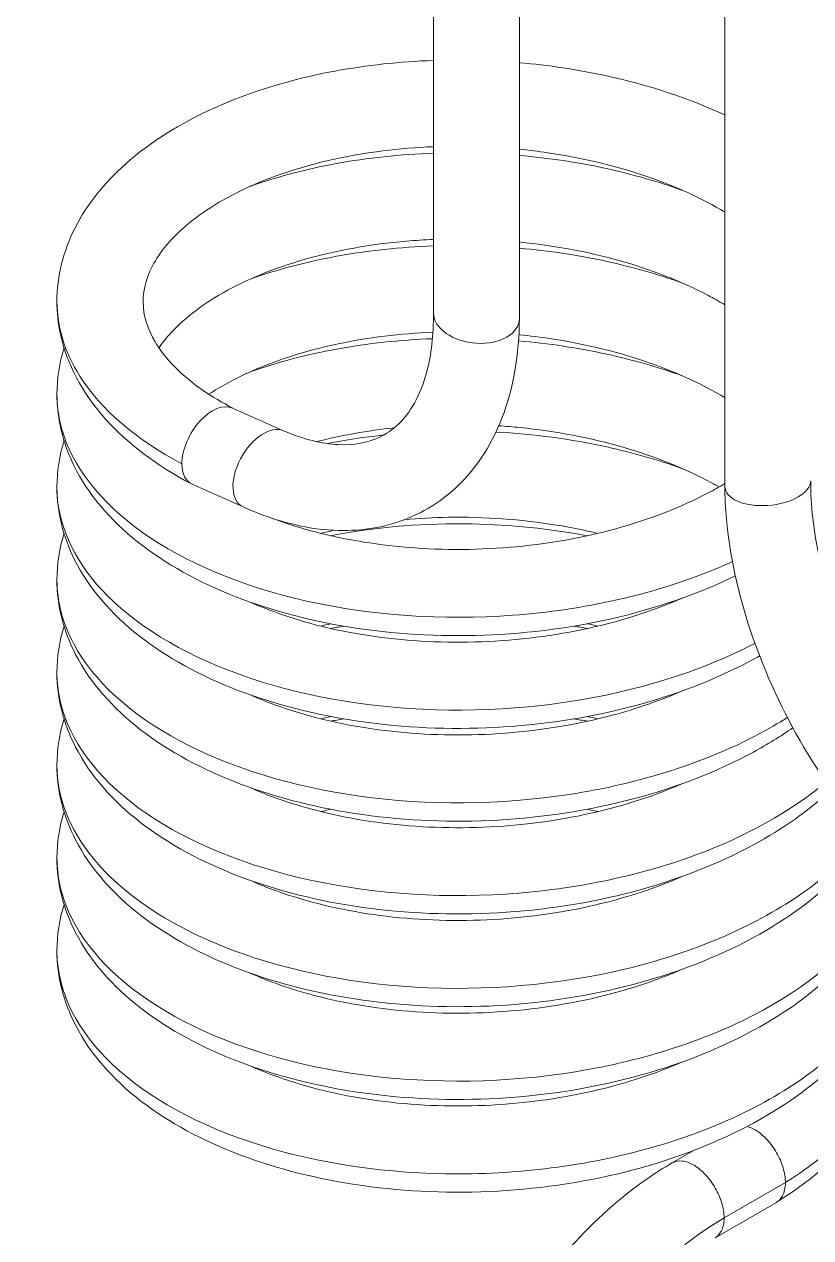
# Model space of a CAD drawing. Header units: millimetres. Extents: x 0 to 2102, y 0 to 1485.
# Drawn here: x 1582.5 to 1698.3, y 975.4 to 1154 of the extents above; entities that cross this region are included whole.
import ezdxf

# ---------------------------------------------------------------- set-up
doc = ezdxf.new("R2010")
doc.units = ezdxf.units.MM
doc.header["$LTSCALE"] = 2.5
for name, color, linetype, lineweight in [('가시적인 것(ISO)', 3, 'Continuous', 5), ('가시적인 좁은 것(ISO)', 3, 'Continuous', 5), ('스케치 형상(ISO)', 3, 'Continuous', 5)]:
    doc.layers.add(name, color=color, linetype=linetype, lineweight=lineweight)

msp = doc.modelspace()

# ---------------------------------------------------------------- linework, layer by layer
at = {"layer": '가시적인 것(ISO)'}
for p, q in [((1655.4028, 1110.6984), (1655.4028, 1309.8947)), ((1685.6497, 1225.9023), (1685.6497, 1085.9439)), ((1642.7432, 1111.4768), (1642.7432, 1222.8139)), ((1613.1535, 1097.4831), (1620.6632, 1094.1437)), ((1607.2107, 1086.2767), (1614.723, 1082.9362)), ((1681.137, 988.2436), (1677.8883, 986.3728)), ((1693.254, 980.5661), (1684.226, 975.3672))]:
    msp.add_line(p, q, dxfattribs=at)
for centre, major_axis, ratio, start_param, end_param in [((1649.073, 1111.0876), (-6.3159, 0.6569), 0.63736384, 0.06619706, 0.07227134), ((1649.073, 1111.0876), (6.3159, -0.6569), 0.63736384, 0.06100953, 0.06619706), ((1610.1821, 1091.8799), (3.1689, 5.5028), 0.57809312, 0.06030235, 2.35426078), ((1610.1821, 1091.8799), (-3.1689, -5.5028), 0.57809312, 5.49585344, 6.34348766), ((1691.9795, 1086.3798), (-6.3228, -0.5873), 0.50701695, 6.23612552, 6.24017929)]:
    msp.add_ellipse(centre, major_axis=major_axis, ratio=ratio, start_param=start_param, end_param=end_param, dxfattribs=at)
for points, knots in [([(1607.0853, 1086.3375), (1601.9737, 1089.023), (1597.573, 1092.3196), (1591.0333, 1099.7264), (1588.7462, 1103.9526), (1587.4573, 1109.9515), (1587.2836, 1111.5675), (1587.2836, 1116.8893), (1588.2299, 1120.6274), (1591.7058, 1127.4638), (1594.2647, 1130.6429), (1601, 1136.6281), (1605.4396, 1139.4038), (1615.7579, 1144.048), (1621.8485, 1145.9018), (1632.9012, 1147.9534), (1637.798, 1148.4814), (1642.7432, 1148.6561)], [0, 0, 0, 0, 2.09463209, 2.09463209, 4.13008909, 4.13008909, 4.86073548, 4.86073548, 6.54166823, 6.54166823, 8.23689215, 8.23689215, 10.16677897, 10.16677897, 12.22086244, 12.22086244, 13.70919542, 13.70919542, 13.70919542, 13.70919542]), ([(1655.4028, 1148.3266), (1659.6933, 1147.9526), (1663.9573, 1147.3148), (1674.2802, 1145.0747), (1680.2797, 1143.1136), (1685.6497, 1140.6492)], [14.97487729, 14.97487729, 14.97487729, 14.97487729, 16.26036828, 16.26036828, 18.20861544, 18.20861544, 18.20861544, 18.20861544]), ([(1642.7432, 1135.9585), (1637.7062, 1135.7569), (1632.7282, 1135.1264), (1623.3407, 1133.0704), (1618.8507, 1131.5775), (1611.3021, 1128.0594), (1608.1278, 1125.9979), (1603.4529, 1121.8062), (1601.8725, 1119.6485), (1600.0409, 1115.5419), (1599.7923, 1113.5936), (1600.5356, 1108.9096), (1602.1524, 1105.8657), (1607.3437, 1100.9865), (1610.0331, 1099.1059), (1613.2115, 1097.4573)], [240.90045153, 240.90045153, 240.90045153, 240.90045153, 242.42749922, 242.42749922, 244.03227532, 244.03227532, 245.60761457, 245.60761457, 247.14782191, 247.14782191, 248.78245903, 248.78245903, 250.97746623, 250.97746623, 252.39405624, 252.39405624, 252.39405624, 252.39405624]), ([(1615.723, 1130.1135), (1619.6981, 1131.5195), (1623.972, 1132.6499), (1632.9979, 1134.3108), (1637.8465, 1134.83), (1642.7432, 1135.003)], [49.28767977, 49.28767977, 49.28767977, 49.28767977, 50.70439794, 50.70439794, 52.17799516, 52.17799516, 52.17799516, 52.17799516]), ([(1685.6497, 1126.3418), (1682.315, 1128.3273), (1678.4502, 1130.1011), (1669.7183, 1133.1169), (1664.6782, 1134.3261), (1658.1764, 1135.2767), (1656.7938, 1135.4454), (1655.4028, 1135.5826)], [236.22219849, 236.22219849, 236.22219849, 236.22219849, 237.64673186, 237.64673186, 239.21696922, 239.21696922, 239.6350771, 239.6350771, 239.6350771, 239.6350771]), ([(1655.4028, 1134.6736), (1659.7409, 1134.2954), (1664.0524, 1133.6474), (1672.061, 1131.8972), (1675.8372, 1130.8172), (1679.4295, 1129.5273)], [53.44368828, 53.44368828, 53.44368828, 53.44368828, 54.74352001, 54.74352001, 55.95413694, 55.95413694, 55.95413694, 55.95413694]), ([(1642.7432, 1122.3042), (1641.4025, 1122.2515), (1640.0718, 1122.1692), (1633.526, 1121.6136), (1628.4239, 1120.6934), (1619.3071, 1118.0978), (1615.1681, 1116.3936), (1608.4366, 1112.5791), (1605.7357, 1110.4308), (1603.262, 1107.6539), (1602.7533, 1107.0027), (1602.3127, 1106.357)], [208.31685027, 208.31685027, 208.31685027, 208.31685027, 208.72183772, 208.72183772, 210.33396404, 210.33396404, 211.93207142, 211.93207142, 213.49520544, 213.49520544, 213.9748931, 213.9748931, 213.9748931, 213.9748931]), ([(1685.6497, 1112.6868), (1684.838, 1113.1718), (1683.9984, 1113.6426), (1679.2562, 1116.1317), (1674.78, 1117.8831), (1665.4092, 1120.5076), (1660.42, 1121.4329), (1655.4028, 1121.9309)], [203.63825304, 203.63825304, 203.63825304, 203.63825304, 203.98461398, 203.98461398, 205.53754329, 205.53754329, 207.0515816, 207.0515816, 207.0515816, 207.0515816]), ([(1615.7556, 1116.472), (1619.7459, 1117.8813), (1624.0372, 1119.013), (1633.0556, 1120.664), (1637.8754, 1121.178), (1642.7432, 1121.3499)], [87.75683373, 87.75683373, 87.75683373, 87.75683373, 89.17846507, 89.17846507, 90.64327599, 90.64327599, 90.64327599, 90.64327599]), ([(1655.4028, 1121.0206), (1659.7693, 1120.6399), (1664.1091, 1119.9857), (1672.1178, 1118.2282), (1675.869, 1117.1533), (1679.4388, 1115.8709)], [91.9089748, 91.9089748, 91.9089748, 91.9089748, 93.2173591, 93.2173591, 94.42047205, 94.42047205, 94.42047205, 94.42047205]), ([(1620.6518, 1094.1486), (1623.5844, 1092.8856), (1626.363, 1092.226), (1631.0873, 1091.9968), (1633.0659, 1092.3931), (1636.7901, 1094.1282), (1638.5232, 1095.7162), (1640.6587, 1099.5025), (1641.2893, 1101.0558), (1642.4198, 1105.3013), (1642.7737, 1108.2453), (1642.7433, 1111.4521)], [0, 0, 0, 0, 1.36187337, 1.36187337, 2.72381935, 2.72381935, 4.41525499, 4.41525499, 5.29805303, 5.29805303, 6.52870342, 6.52870342, 6.52870342, 6.52870342]), ([(1655.4027, 1110.6773), (1655.3599, 1105.3915), (1654.5129, 1100.3811), (1651.1917, 1091.7991), (1648.6967, 1088.0598), (1642.622, 1082.7673), (1639.1126, 1080.9873), (1631.9231, 1079.3205), (1628.21, 1079.2648), (1621.258, 1080.4137), (1617.9618, 1081.459), (1614.7136, 1082.9405)], [0, 0, 0, 0, 1.87319328, 1.87319328, 3.68640457, 3.68640457, 5.3124197, 5.3124197, 6.81784739, 6.81784739, 8.13021303, 8.13021303, 8.13021303, 8.13021303]), ([(1642.6695, 1108.6493), (1637.8562, 1108.4521), (1633.1022, 1107.8656), (1623.8649, 1105.9149), (1619.3345, 1104.4502), (1613.3453, 1101.7274), (1611.3897, 1100.6553), (1609.6554, 1099.526)], [175.75182113, 175.75182113, 175.75182113, 175.75182113, 177.21003651, 177.21003651, 178.81549729, 178.81549729, 179.70281345, 179.70281345, 179.70281345, 179.70281345]), ([(1615.7219, 1102.8071), (1619.7257, 1104.2233), (1624.0332, 1105.3599), (1633.0186, 1107.0035), (1637.7827, 1107.5147), (1642.5957, 1107.6916)], [126.21772003, 126.21772003, 126.21772003, 126.21772003, 127.64476235, 127.64476235, 129.0933734, 129.0933734, 129.0933734, 129.0933734]), ([(1685.6497, 1099.0354), (1682.4505, 1100.9397), (1678.7681, 1102.649), (1670.2688, 1105.6575), (1665.2545, 1106.8983), (1658.5511, 1107.9248), (1656.9444, 1108.1255), (1655.3271, 1108.2837)], [171.06605904, 171.06605904, 171.06605904, 171.06605904, 172.43147891, 172.43147891, 174.00052436, 174.00052436, 174.48635932, 174.48635932, 174.48635932, 174.48635932]), ([(1687.2017, 1072.792), (1681.6944, 1070.1048), (1675.4639, 1067.96), (1662.5334, 1065.0216), (1655.6743, 1064.1829), (1642.2509, 1063.8534), (1635.5182, 1064.3424), (1622.9339, 1066.5393), (1616.9283, 1068.2724), (1606.2756, 1072.8133), (1601.5116, 1075.6888), (1593.8329, 1082.3866), (1590.8255, 1086.3337), (1587.9059, 1093.4598), (1587.2836, 1096.5027), (1587.2836, 1101.8175), (1587.6447, 1104.1192), (1588.3284, 1106.3465)], [29.79447234, 29.79447234, 29.79447234, 29.79447234, 31.83611206, 31.83611206, 33.86388498, 33.86388498, 35.86827071, 35.86827071, 37.87333386, 37.87333386, 39.90518709, 39.90518709, 41.95922494, 41.95922494, 43.32962771, 43.32962771, 44.36766819, 44.36766819, 44.36766819, 44.36766819]), ([(1655.2684, 1107.3792), (1659.6848, 1106.9998), (1664.0754, 1106.3407), (1672.124, 1104.5733), (1675.8685, 1103.5001), (1679.4322, 1102.2202)], [130.36044653, 130.36044653, 130.36044653, 130.36044653, 131.68361991, 131.68361991, 132.88463025, 132.88463025, 132.88463025, 132.88463025]), ([(1627.1339, 1092.2632), (1627.5849, 1092.3529), (1628.0377, 1092.4394), (1630.7515, 1092.9358), (1633.0703, 1093.2702), (1635.4248, 1093.5234)], [165.964233793, 165.964233793, 165.964233793, 165.964233793, 166.109628235, 166.109628235, 166.832755839, 166.832755839, 166.832755839, 166.832755839]), ([(1651.9406, 1093.9587), (1657.47, 1093.6608), (1663.0164, 1092.9202), (1672.1246, 1090.9201), (1675.87, 1089.8466), (1679.4344, 1088.5664)], [168.49325306, 168.49325306, 168.49325306, 168.49325306, 170.14848643, 170.14848643, 171.34976643, 171.34976643, 171.34976643, 171.34976643]), ([(1684.807, 1085.874), (1684.4356, 1086.0863), (1684.0588, 1086.2956), (1679.851, 1088.5641), (1675.4176, 1090.3497), (1665.9128, 1093.1037), (1660.7157, 1094.0932), (1654.4513, 1094.7202), (1653.405, 1094.8063), (1652.3556, 1094.8744)], [138.60098736, 138.60098736, 138.60098736, 138.60098736, 138.75601747, 138.75601747, 140.30873603, 140.30873603, 141.88700799, 141.88700799, 142.2012764, 142.2012764, 142.2012764, 142.2012764]), ([(1690.7745, 1061.0127), (1690.3653, 1060.7822), (1689.9521, 1060.5552), (1684.2124, 1057.4821), (1678.1286, 1055.1604), (1665.3806, 1051.8562), (1658.5592, 1050.8261), (1645.1159, 1050.1265), (1638.3264, 1050.4309), (1625.5527, 1052.2792), (1619.4106, 1053.842), (1608.4218, 1058.0614), (1603.4524, 1060.7795), (1595.2797, 1067.1855), (1591.9819, 1070.9888), (1588.2043, 1078.5254), (1587.2836, 1082.2136), (1587.2836, 1088.1641), (1587.6446, 1090.4653), (1588.3282, 1092.6924)], [67.80886307, 67.80886307, 67.80886307, 67.80886307, 67.96895749, 67.96895749, 70.01217312, 70.01217312, 72.04429001, 72.04429001, 74.05071746, 74.05071746, 76.05403245, 76.05403245, 78.08081088, 78.08081088, 80.13633295, 80.13633295, 81.79496415, 81.79496415, 82.8328157, 82.8328157, 82.8328157, 82.8328157]), ([(1619.0456, 1081.2361), (1620.5225, 1080.6849), (1622.0641, 1080.1762), (1628.0844, 1078.4433), (1633.0071, 1077.5274), (1643.2326, 1076.5775), (1648.6685, 1076.551), (1659.3233, 1077.4375), (1664.6738, 1078.3707), (1674.5414, 1081.0757), (1679.1865, 1082.8797), (1684.0341, 1085.431), (1684.8553, 1085.8919), (1685.6497, 1086.3664)], [220.61212122, 220.61212122, 220.61212122, 220.61212122, 221.17409671, 221.17409671, 222.73789319, 222.73789319, 224.33570843, 224.33570843, 225.94775616, 225.94775616, 227.55275296, 227.55275296, 227.89180179, 227.89180179, 227.89180179, 227.89180179]), ([(1698.3092, 1086.7996), (1698.2752, 1083.2905), (1698.7124, 1079.3568), (1700.509, 1071.314), (1701.8817, 1067.1081), (1705.4397, 1058.8229), (1707.6872, 1054.6455), (1712.7743, 1046.8945), (1715.6838, 1043.2295), (1721.2914, 1037.393), (1724.0044, 1035.0232), (1726.6915, 1033.0897)], [0, 0, 0, 0, 1.36738983, 1.36738983, 2.72544083, 2.72544083, 4.11501956, 4.11501956, 5.5177535, 5.5177535, 6.70520342, 6.70520342, 6.70520342, 6.70520342]), ([(1720.0195, 1022.298), (1715.5237, 1025.4309), (1711.1266, 1029.4188), (1703.2723, 1038.3451), (1699.6955, 1043.3674), (1693.7155, 1053.8088), (1691.2232, 1059.3502), (1687.5727, 1070.3252), (1686.3686, 1075.8923), (1685.7428, 1082.7689), (1685.6622, 1084.365), (1685.6498, 1085.9308)], [0.00085255, 0.00085255, 0.00085255, 0.00085255, 1.86772476, 1.86772476, 3.68469883, 3.68469883, 5.47749966, 5.47749966, 7.27070138, 7.27070138, 7.8218004, 7.8218004, 7.8218004, 7.8218004]), ([(1666.9575, 1079.0466), (1664.9589, 1079.5222), (1662.9173, 1079.9296), (1655.6645, 1081.1017), (1650.2241, 1081.4896), (1642.7741, 1081.3734), (1640.6162, 1081.2607), (1638.4885, 1081.073)], [108.13732711, 108.13732711, 108.13732711, 108.13732711, 108.7709496, 108.7709496, 110.36753682, 110.36753682, 111.02005158, 111.02005158, 111.02005158, 111.02005158]), ([(1695.6783, 1050.4289), (1693.8507, 1049.1587), (1691.9092, 1047.9663), (1684.5825, 1043.9894), (1678.5245, 1041.6425), (1665.8093, 1038.2839), (1658.9948, 1037.2249), (1645.5509, 1036.4691), (1638.7539, 1036.7454), (1625.9534, 1038.5406), (1619.7916, 1040.0775), (1608.7537, 1044.2479), (1603.7541, 1046.9421), (1595.5088, 1053.3033), (1592.1686, 1057.0843), (1588.2549, 1064.678), (1587.2836, 1068.4641), (1587.2836, 1074.5133), (1587.6454, 1076.8168), (1588.3303, 1079.046)], [105.60544383, 105.60544383, 105.60544383, 105.60544383, 106.39076286, 106.39076286, 108.43334974, 108.43334974, 110.46611758, 110.46611758, 112.47289766, 112.47289766, 114.47599628, 114.47599628, 116.50203025, 116.50203025, 118.55753171, 118.55753171, 120.25986297, 120.25986297, 121.2987441, 121.2987441, 121.2987441, 121.2987441]), ([(1627.6134, 1078.7042), (1627.9056, 1078.7607), (1628.1985, 1078.8157), (1634.8463, 1080.0318), (1641.6689, 1080.5698), (1654.117, 1080.3221), (1659.8787, 1079.7332), (1665.4097, 1078.6951)], [204.48058237, 204.48058237, 204.48058237, 204.48058237, 204.57451898, 204.57451898, 206.60810649, 206.60810649, 208.31440026, 208.31440026, 208.31440026, 208.31440026]), ([(1615.7296, 1068.9371), (1619.2854, 1067.3446), (1623.3925, 1065.9965), (1632.4802, 1063.9573), (1637.6168, 1063.2953), (1648.097, 1062.8859), (1653.5735, 1063.1502), (1664.119, 1064.6052), (1669.319, 1065.8197), (1675.8974, 1068.0635), (1677.7032, 1068.7669), (1679.4306, 1069.5272)], [187.5933394, 187.5933394, 187.5933394, 187.5933394, 189.06149947, 189.06149947, 190.63759712, 190.63759712, 192.24199291, 192.24199291, 193.85410294, 193.85410294, 194.49078729, 194.49078729, 194.49078729, 194.49078729]), ([(1701.3465, 1041.309), (1698.0689, 1038.2768), (1694.1778, 1035.5441), (1684.5761, 1030.3336), (1678.5177, 1027.9872), (1665.8019, 1024.6295), (1658.9873, 1023.5709), (1645.5434, 1022.8162), (1638.7465, 1023.0929), (1625.9465, 1024.889), (1619.7851, 1026.4264), (1608.7479, 1030.5976), (1603.7489, 1033.2922), (1595.5049, 1039.6542), (1592.1653, 1043.4356), (1588.254, 1051.0284), (1587.2836, 1054.8127), (1587.2836, 1060.8607), (1587.6455, 1063.1647), (1588.3307, 1065.3942)], [143.19338516, 143.19338516, 143.19338516, 143.19338516, 144.85639675, 144.85639675, 146.89899509, 146.89899509, 148.93175171, 148.93175171, 150.93852561, 150.93852561, 152.94162785, 152.94162785, 154.96767462, 154.96767462, 157.02317692, 157.02317692, 158.72475314, 158.72475314, 159.76383486, 159.76383486, 159.76383486, 159.76383486]), ([(1627.6095, 1065.0504), (1627.903, 1065.1071), (1628.1972, 1065.1625), (1628.8253, 1065.2774), (1629.16, 1065.3366), (1629.4958, 1065.3942)], [242.945057046, 242.945057046, 242.945057046, 242.945057046, 243.039409293, 243.039409293, 243.146093464, 243.146093464, 243.146093464, 243.146093464]), ([(1615.7736, 1055.2673), (1618.0494, 1054.2508), (1620.5332, 1053.3347), (1627.55, 1051.2565), (1632.4429, 1050.3101), (1642.6296, 1049.2942), (1648.0564, 1049.2318), (1658.7168, 1050.047), (1664.0822, 1050.9442), (1672.7111, 1053.241), (1676.2245, 1054.4649), (1679.443, 1055.8784)], [155.02547596, 155.02547596, 155.02547596, 155.02547596, 155.95934658, 155.95934658, 157.52156701, 157.52156701, 159.11842295, 159.11842295, 160.73032452, 160.73032452, 161.91737547, 161.91737547, 161.91737547, 161.91737547]), ([(1707.0305, 1034.0743), (1705.8173, 1032.3682), (1704.4382, 1030.7302), (1699.3401, 1025.5352), (1694.8879, 1022.2765), (1684.5762, 1016.6806), (1678.5178, 1014.3342), (1665.802, 1010.9765), (1658.9874, 1009.9179), (1645.5435, 1009.1631), (1638.7467, 1009.4398), (1625.9466, 1011.236), (1619.7852, 1012.7733), (1608.748, 1016.9445), (1603.7489, 1019.6391), (1595.5049, 1026.0011), (1592.1654, 1029.7825), (1588.254, 1037.3753), (1587.2836, 1041.1597), (1587.2836, 1047.2077), (1587.6455, 1049.5116), (1588.3307, 1051.7412)], [180.55961594, 180.55961594, 180.55961594, 180.55961594, 181.38422631, 181.38422631, 183.32127416, 183.32127416, 185.3638723, 185.3638723, 187.39662911, 187.39662911, 189.40340312, 189.40340312, 191.4065053, 191.4065053, 193.43255184, 193.43255184, 195.48805413, 195.48805413, 197.18964347, 197.18964347, 198.22872163, 198.22872163, 198.22872163, 198.22872163]), ([(1627.614, 1051.3982), (1627.906, 1051.4547), (1628.1986, 1051.5097), (1628.8258, 1051.6244), (1629.161, 1051.6838), (1629.4974, 1051.7414)], [281.410424041, 281.410424041, 281.410424041, 281.410424041, 281.504299613, 281.504299613, 281.611148412, 281.611148412, 281.611148412, 281.611148412]), ([(1615.7469, 1041.6235), (1619.1265, 1040.1123), (1622.9973, 1038.8211), (1631.7908, 1036.7649), (1636.8978, 1036.0628), (1647.3458, 1035.5689), (1652.8198, 1035.7883), (1663.3895, 1037.1564), (1668.6163, 1038.3284), (1675.4669, 1040.5917), (1677.4948, 1041.3699), (1679.4241, 1042.2185)], [122.43994878, 122.43994878, 122.43994878, 122.43994878, 123.83304552, 123.83304552, 125.40739347, 125.40739347, 127.01090227, 127.01090227, 128.62313008, 128.62313008, 129.33391051, 129.33391051, 129.33391051, 129.33391051]), ([(1708.0558, 1021.9415), (1706.615, 1019.6848), (1704.8853, 1017.5327), (1699.3401, 1011.8822), (1694.8879, 1008.6234), (1684.5762, 1003.0275), (1678.5178, 1000.6811), (1665.802, 997.3234), (1658.9874, 996.2649), (1645.5435, 995.5101), (1638.7467, 995.7868), (1625.9466, 997.5829), (1619.7852, 999.1203), (1608.748, 1003.2915), (1603.7489, 1005.9861), (1595.5049, 1012.3481), (1592.1654, 1016.1294), (1588.254, 1023.7222), (1587.2836, 1027.5066), (1587.2836, 1033.5546), (1587.6455, 1035.8586), (1588.3307, 1038.0881)], [218.78233394, 218.78233394, 218.78233394, 218.78233394, 219.84911684, 219.84911684, 221.7861647, 221.7861647, 223.82876284, 223.82876284, 225.86151966, 225.86151966, 227.86829366, 227.86829366, 229.87139584, 229.87139584, 231.89744239, 231.89744239, 233.95294468, 233.95294468, 235.65453379, 235.65453379, 236.69361202, 236.69361202, 236.69361202, 236.69361202]), ([(1615.778, 1027.9595), (1617.8792, 1027.0208), (1620.1563, 1026.1681), (1626.9026, 1024.1005), (1631.7581, 1023.1173), (1641.8952, 1022.0215), (1647.3098, 1021.9153), (1657.9747, 1022.6432), (1663.3569, 1023.4966), (1672.2701, 1025.7832), (1676.0275, 1027.0716), (1679.4475, 1028.5739)], [89.86978156, 89.86978156, 89.86978156, 89.86978156, 90.73187373, 90.73187373, 92.29213882, 92.29213882, 93.88778442, 93.88778442, 95.49946546, 95.49946546, 96.76172102, 96.76172102, 96.76172102, 96.76172102]), ([(1708.0558, 1008.2885), (1706.615, 1006.0318), (1704.8853, 1003.8796), (1699.3401, 998.2291), (1694.8879, 994.9704), (1684.5762, 989.3745), (1678.5178, 987.0281), (1665.802, 983.6704), (1658.9874, 982.6118), (1645.5435, 981.8571), (1638.7467, 982.1338), (1625.9466, 983.9299), (1619.7852, 985.4672), (1608.748, 989.6385), (1603.7489, 992.333), (1595.5049, 998.695), (1592.1654, 1002.4764), (1588.254, 1010.0692), (1587.2836, 1013.8536), (1587.2836, 1019.9016), (1587.6455, 1022.2056), (1588.3307, 1024.4351)], [257.24722426, 257.24722426, 257.24722426, 257.24722426, 258.31400716, 258.31400716, 260.25105502, 260.25105502, 262.29365316, 262.29365316, 264.32640998, 264.32640998, 266.33318397, 266.33318397, 268.33628616, 268.33628616, 270.36233271, 270.36233271, 272.417835, 272.417835, 274.11942411, 274.11942411, 275.15850234, 275.15850234, 275.15850234, 275.15850234]), ([(1615.7525, 1014.3154), (1618.9047, 1012.907), (1622.4773, 1011.6895), (1630.8942, 1009.616), (1635.9592, 1008.862), (1646.3599, 1008.2579), (1651.8286, 1008.4183), (1662.4261, 1009.6719), (1667.6862, 1010.7875), (1674.9001, 1013.0712), (1677.2265, 1013.9465), (1679.4234, 1014.9122)], [57.28527612, 57.28527612, 57.28527612, 57.28527612, 58.58261532, 58.58261532, 60.15424467, 60.15424467, 61.75653284, 61.75653284, 63.36884488, 63.36884488, 64.17799876, 64.17799876, 64.17799876, 64.17799876]), ([(1615.7703, 1000.6562), (1618.274, 999.5382), (1621.0326, 998.5412), (1628.4069, 996.455), (1633.3471, 995.5576), (1643.5951, 994.6474), (1649.0361, 994.6426), (1659.6866, 995.572), (1665.0279, 996.5265), (1673.2846, 998.8298), (1676.4815, 999.9663), (1679.4343, 1001.263)], [24.70110129, 24.70110129, 24.70110129, 24.70110129, 25.72888246, 25.72888246, 27.29361555, 27.29361555, 28.89199251, 28.89199251, 30.5041131, 30.5041131, 31.59235176, 31.59235176, 31.59235176, 31.59235176]), ([(1708.0555, 994.631), (1706.1036, 991.5768), (1703.6119, 988.7079), (1698.4869, 984.1326), (1696.0074, 982.2885), (1693.3213, 980.6065)], [295.70818812, 295.70818812, 295.70818812, 295.70818812, 297.1555461, 297.1555461, 298.25852833, 298.25852833, 298.25852833, 298.25852833]), ([(1688.935, 991.7495), (1689.3286, 991.6434), (1689.7353, 991.4675), (1690.7287, 990.8804), (1691.3063, 990.407), (1692.3822, 989.2578), (1692.8702, 988.5929), (1693.6916, 987.1577), (1694.0171, 986.4009), (1694.4611, 984.8945), (1694.5753, 984.1592), (1694.5753, 983.4832)], [-1.16567577, -1.16567577, -1.16567577, -1.16567577, -0.99223696, -0.99223696, -0.74417772, -0.74417772, -0.49611848, -0.49611848, -0.24805924, -0.24805924, 0, 0, 0, 0]), ([(1642.8873, 925.7566), (1642.8873, 930.6201), (1643.6282, 935.858), (1646.3817, 946.1853), (1648.398, 951.4048), (1653.3794, 961.2133), (1656.3899, 965.9328), (1663.0279, 974.3537), (1666.7329, 978.1631), (1672.952, 983.2367), (1675.408, 984.9445), (1677.8883, 986.3728)], [0, 0, 0, 0, 1.71130136, 1.71130136, 3.37924485, 3.37924485, 5.01933855, 5.01933855, 6.65224087, 6.65224087, 7.66071026, 7.66071026, 7.66071026, 7.66071026]), ([(1694.5753, 983.4832), (1694.5753, 983.1005), (1694.5387, 982.74), (1694.3936, 982.0766), (1694.2855, 981.7758), (1693.9221, 981.097), (1693.6209, 980.7773), (1693.254, 980.5661)], [-4.001786675, -4.001786675, -4.001786675, -4.001786675, -3.861337642, -3.861337642, -3.720888609, -3.720888609, -3.500794971, -3.500794971, -3.500794971, -3.500794971])]:
    msp.add_open_spline(points, degree=3, knots=knots, dxfattribs=at)
for points in [[(1636.9747, 1094.5811), (1633.0048, 1094.1596), (1629.1397, 1093.4684), (1625.5554, 1092.5469)], [(1628.0811, 1079.4961), (1627.4365, 1079.354), (1626.7979, 1079.2042), (1626.166, 1079.047)], [(1627.6118, 1065.7378), (1627.1241, 1065.6275), (1626.6408, 1065.513), (1626.1624, 1065.3944)], [(1663.4207, 1065.3944), (1664.0859, 1065.2835), (1664.7484, 1065.1662), (1665.4076, 1065.0425)], [(1666.9547, 1065.3947), (1666.442, 1065.5163), (1665.9261, 1065.6336), (1665.4074, 1065.7463)], [(1627.6126, 1052.0857), (1627.1264, 1051.9754), (1626.6436, 1051.8606), (1626.1647, 1051.7415)], [(1666.9578, 1051.7403), (1666.4428, 1051.8627), (1665.9247, 1051.9806), (1665.4041, 1052.094)], [(1663.4178, 1051.7419), (1664.0849, 1051.6307), (1664.7493, 1051.513), (1665.4104, 1051.3889)], [(1627.6175, 1038.4319), (1627.1285, 1038.3213), (1626.6438, 1038.2066), (1626.1638, 1038.0877)], [(1666.9569, 1038.089), (1666.443, 1038.2109), (1665.9256, 1038.3284), (1665.4053, 1038.4413)]]:
    msp.add_open_spline(points, degree=3, dxfattribs=at)
at = {"layer": '가시적인 좁은 것(ISO)'}
msp.add_line((1694.5753, 983.4832), (1685.5473, 978.2843), dxfattribs=at)
for centre, major_axis, ratio, start_param, end_param in [((1649.073, 1111.0876), (-6.3159, 0.6569), 0.63736384, 0.07227134, 3.20260218), ((1617.7036, 1088.5353), (3.1689, 5.5028), 0.57809312, 0.06714719, 3.19637027), ((1691.9795, 1086.3798), (6.3228, 0.5873), 0.50701695, 3.09858664, 6.23117956), ((1685.5473, 941.4947), (-22.4564, -38.9963), 0.57809312, 3.92505711, 5.49585344)]:
    msp.add_ellipse(centre, major_axis=major_axis, ratio=ratio, start_param=start_param, end_param=end_param, dxfattribs=at)
for points, knots in [([(1587.2916, 1113.1802), (1587.2967, 1109.4438), (1588.4312, 1105.7073), (1590.665, 1102.1844), (1593.7555, 1097.3106), (1598.9386, 1092.8531), (1605.692, 1089.2942)], [49.480084294, 49.480084294, 49.480084294, 49.480084294, 49.80959881, 49.80959881, 49.80959881, 50.265482457, 50.265482457, 50.265482457, 50.265482457]), ([(1587.2906, 1099.5265), (1587.2879, 1097.8517), (1587.5126, 1096.1769), (1587.968, 1094.5213), (1589.5013, 1088.9472), (1593.647, 1083.603), (1599.9107, 1079.1689), (1606.1745, 1074.7348), (1614.5436, 1071.2205), (1624.0204, 1069.088), (1633.4971, 1066.9554), (1644.0623, 1066.2096), (1654.4563, 1066.9824), (1664.8502, 1067.7553), (1675.0519, 1070.0459), (1683.8449, 1073.6242), (1684.8395, 1074.029), (1685.8159, 1074.4501), (1686.7727, 1074.8869)], [43.19689899, 43.19689899, 43.19689899, 43.19689899, 43.34460466, 43.34460466, 43.34460466, 43.8419119, 43.8419119, 43.8419119, 44.33921915, 44.33921915, 44.33921915, 44.83652639, 44.83652639, 44.83652639, 45.33383363, 45.33383363, 45.33383363, 45.3900848, 45.3900848, 45.3900848, 45.3900848]), ([(1587.2843, 1085.8738), (1587.2897, 1080.6217), (1589.5705, 1075.3726), (1593.9064, 1070.7087), (1598.5616, 1065.7015), (1605.5764, 1061.3796), (1614.1142, 1058.3014), (1622.6521, 1055.2232), (1632.6959, 1053.3956), (1643.0481, 1053.0794), (1653.4002, 1052.7632), (1664.0399, 1053.9598), (1673.6985, 1056.5695), (1679.6146, 1058.1681), (1685.1553, 1060.295), (1690.0834, 1062.8503)], [36.91371368, 36.91371368, 36.91371368, 36.91371368, 37.37691776, 37.37691776, 37.37691776, 37.874225, 37.874225, 37.874225, 38.37153224, 38.37153224, 38.37153224, 38.86883948, 38.86883948, 38.86883948, 39.17345335, 39.17345335, 39.17345335, 39.17345335]), ([(1587.2933, 1072.2209), (1587.2952, 1069.03), (1588.1185, 1065.8391), (1589.7556, 1062.7816), (1592.6488, 1057.3781), (1598.0778, 1052.403), (1605.3954, 1048.4925), (1612.713, 1044.582), (1621.9043, 1041.7447), (1631.8735, 1040.3618), (1641.8426, 1038.9788), (1652.5696, 1039.0539), (1662.7752, 1040.6209), (1672.9809, 1042.1878), (1682.6447, 1045.2443), (1690.6144, 1049.4688), (1692.0949, 1050.2536), (1693.5164, 1051.0784), (1694.874, 1051.9393)], [30.63052837, 30.63052837, 30.63052837, 30.63052837, 30.91192361, 30.91192361, 30.91192361, 31.40923085, 31.40923085, 31.40923085, 31.90653809, 31.90653809, 31.90653809, 32.40384534, 32.40384534, 32.40384534, 32.90115258, 32.90115258, 32.90115258, 32.99353315, 32.99353315, 32.99353315, 32.99353315]), ([(1587.2877, 1058.5674), (1587.2857, 1057.4383), (1587.3876, 1056.3091), (1587.595, 1055.1857), (1588.6309, 1049.576), (1592.2953, 1044.1236), (1598.1513, 1039.5216), (1604.0073, 1034.9195), (1612.0432, 1031.1779), (1621.3008, 1028.7857), (1630.5583, 1026.3935), (1641.0189, 1025.3564), (1651.4353, 1025.8408), (1661.8516, 1026.3253), (1672.2028, 1028.3311), (1681.2544, 1031.6621), (1688.7832, 1034.4327), (1695.4004, 1038.1159), (1700.5753, 1042.4173)], [24.34734307, 24.34734307, 24.34734307, 24.34734307, 24.44692946, 24.44692946, 24.44692946, 24.94423671, 24.94423671, 24.94423671, 25.44154395, 25.44154395, 25.44154395, 25.93885119, 25.93885119, 25.93885119, 26.43615843, 26.43615843, 26.43615843, 26.84979392, 26.84979392, 26.84979392, 26.84979392]), ([(1587.2866, 1044.9149), (1587.2948, 1040.2085), (1589.1139, 1035.503), (1592.6207, 1031.2212), (1596.8222, 1026.0912), (1603.4377, 1021.5805), (1611.6785, 1018.2698), (1619.9193, 1014.959), (1629.7687, 1012.8557), (1640.0524, 1012.2536), (1650.3361, 1011.6515), (1661.0333, 1012.5524), (1670.8686, 1014.892), (1680.7039, 1017.2315), (1689.6574, 1021.0057), (1696.6615, 1025.8075), (1700.5814, 1028.4948), (1703.8863, 1031.5011), (1706.4709, 1034.7123)], [18.06415776, 18.06415776, 18.06415776, 18.06415776, 18.47924256, 18.47924256, 18.47924256, 18.9765498, 18.9765498, 18.9765498, 19.47385704, 19.47385704, 19.47385704, 19.97116428, 19.97116428, 19.97116428, 20.46847153, 20.46847153, 20.46847153, 20.74678749, 20.74678749, 20.74678749, 20.74678749]), ([(1587.2935, 1031.2616), (1587.2928, 1028.6163), (1587.8562, 1025.9711), (1588.986, 1023.402), (1591.3944, 1017.925), (1596.3715, 1012.8057), (1603.3239, 1008.6975), (1610.2762, 1004.5892), (1619.1898, 1001.501), (1629.0019, 999.844), (1638.8139, 998.1869), (1649.5046, 997.9652), (1659.7993, 999.2481), (1670.0939, 1000.5309), (1679.9718, 1003.3166), (1688.255, 1007.3159), (1696.5383, 1011.3152), (1703.2103, 1016.5207), (1707.4756, 1022.3548), (1707.728, 1022.7), (1707.9719, 1023.0475), (1708.2074, 1023.3969)], [11.78097245, 11.78097245, 11.78097245, 11.78097245, 12.01424841, 12.01424841, 12.01424841, 12.51155565, 12.51155565, 12.51155565, 13.00886289, 13.00886289, 13.00886289, 13.50617014, 13.50617014, 13.50617014, 14.00347738, 14.00347738, 14.00347738, 14.50078462, 14.50078462, 14.50078462, 14.53021463, 14.53021463, 14.53021463, 14.53021463]), ([(1587.285, 1017.6085), (1587.2842, 1017.0249), (1587.3114, 1016.4413), (1587.3669, 1015.8585), (1587.9028, 1010.227), (1591.0775, 1004.6798), (1596.5122, 999.9213), (1601.947, 995.1628), (1609.631, 991.2033), (1618.6479, 988.5579), (1627.6649, 985.9125), (1637.9966, 984.5872), (1648.4113, 984.783), (1658.826, 984.9788), (1669.3026, 986.696), (1678.5919, 989.7728), (1687.8813, 992.8497), (1695.9647, 997.2807), (1701.8783, 1002.5804), (1704.3902, 1004.8316), (1706.5084, 1007.2377), (1708.1989, 1009.7457)], [5.49778714, 5.49778714, 5.49778714, 5.49778714, 5.54925426, 5.54925426, 5.54925426, 6.04656151, 6.04656151, 6.04656151, 6.54386875, 6.54386875, 6.54386875, 7.04117599, 7.04117599, 7.04117599, 7.53848323, 7.53848323, 7.53848323, 8.03579047, 8.03579047, 8.03579047, 8.24702932, 8.24702932, 8.24702932, 8.24702932]), ([(1685.5473, 978.2843), (1685.5473, 978.9603), (1685.4331, 979.6956), (1684.9891, 981.202), (1684.6636, 981.9588), (1683.8422, 983.394), (1683.3541, 984.0589), (1682.2782, 985.2081), (1681.7007, 985.6815), (1680.5314, 986.3726), (1679.9509, 986.5836), (1678.8633, 986.7131), (1678.3667, 986.6302), (1677.9261, 986.3942), (1677.9071, 986.3836), (1677.8883, 986.3728)], [0, 0, 0, 0, 0.24805924, 0.24805924, 0.49611848, 0.49611848, 0.74417772, 0.74417772, 0.99223696, 0.99223696, 1.2402962, 1.2402962, 1.48835544, 1.48835544, 1.4996319, 1.4996319, 1.4996319, 1.4996319]), ([(1684.226, 975.3672), (1684.5928, 975.5784), (1684.8941, 975.8981), (1685.2575, 976.5769), (1685.3655, 976.8777), (1685.5106, 977.5411), (1685.5473, 977.9016), (1685.5473, 978.2843)], [3.500794971, 3.500794971, 3.500794971, 3.500794971, 3.720888609, 3.720888609, 3.861337642, 3.861337642, 4.001786675, 4.001786675, 4.001786675, 4.001786675])]:
    msp.add_open_spline(points, degree=3, knots=knots, dxfattribs=at)
msp.add_open_spline([(1694.5753, 983.4832), (1700.3979, 987.1209), (1705.0485, 991.4281), (1708.204, 996.092)], degree=3, dxfattribs=at)
at = {"layer": '스케치 형상(ISO)', "color": 1, "lineweight": 200}
msp.add_ellipse((1612.841, 1134.863), major_axis=(72.8603, 0), ratio=0.66545822, start_param=1.25144212, end_param=4.21544182, dxfattribs=at)

doc.saveas('drawing.dxf')
